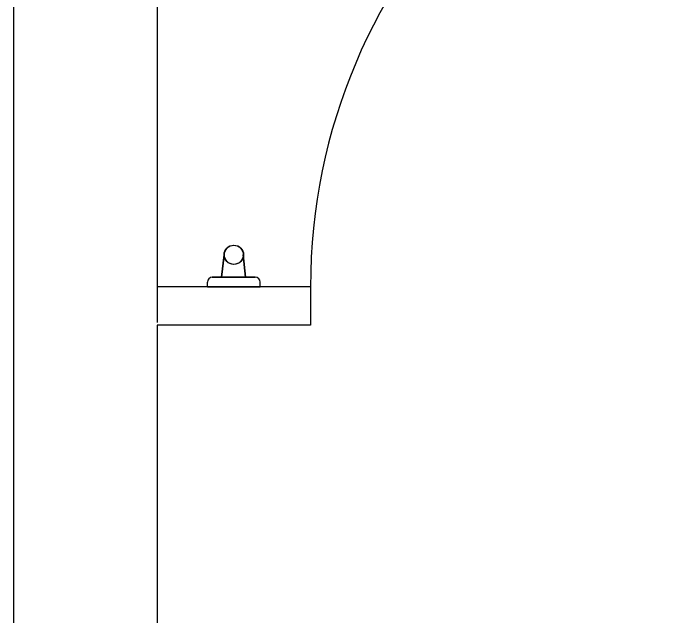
# Model space of a CAD drawing. Header units: inches. Extents: x 542787 to 543192, y 9574025 to 9574373.
# Drawn here: x 543038.771 to 543039.467, y 9574113.5 to 9574114.13 of the extents above; entities that cross this region are included whole.
import ezdxf

# ---------------------------------------------------------------- set-up
doc = ezdxf.new("R2010")
doc.units = ezdxf.units.IN
doc.header["$MEASUREMENT"] = 0
doc.layers.add('I-ARQ', color=8, linetype='Continuous')

msp = doc.modelspace()

# ---------------------------------------------------------------- linework, layer by layer
at = {"layer": 'I-ARQ'}
for p, q in [((543038.77101, 9574115.02951), (543038.77101, 9574110.39201)), ((543038.92101, 9574115.02951), (543038.92101, 9574113.80718)), ((543038.98831, 9574113.85451), (543038.99084, 9574113.87797)), ((543038.98865, 9574113.85451), (543038.99118, 9574113.87797)), ((543039.01336, 9574113.85451), (543039.01084, 9574113.87797)), ((543039.01371, 9574113.85451), (543039.01118, 9574113.87797)), ((543038.97859, 9574113.85451), (543039.02342, 9574113.85451)), ((543039.02342, 9574113.85451), (543038.97859, 9574113.85451)), ((543038.97359, 9574113.84451), (543038.97359, 9574113.84951)), ((543038.97359, 9574113.84451), (543038.97359, 9574113.84951)), ((543039.02842, 9574113.84451), (543039.02842, 9574113.84951)), ((543039.02842, 9574113.84451), (543039.02842, 9574113.84951)), ((543039.08101, 9574113.84451), (543038.92101, 9574113.84451)), ((543038.97359, 9574113.84451), (543039.02842, 9574113.84451)), ((543039.02842, 9574113.84451), (543038.97359, 9574113.84451)), ((543039.08101, 9574113.84451), (543039.08101, 9574113.80451)), ((543038.92101, 9574113.80451), (543038.92101, 9574111.10352)), ((543039.08101, 9574113.80451), (543038.92101, 9574113.80451))]:
    msp.add_line(p, q, dxfattribs=at)
for centre in [(543039.00084, 9574113.87797), (543039.00118, 9574113.87797)]:
    msp.add_circle(centre, 0.01, dxfattribs=at)
for centre, radius, start, end in [((543039.68101, 9574113.84451), 0.6, 90, 180), ((543038.97859, 9574113.84951), 0.005, 90, 180), ((543038.97859, 9574113.84951), 0.005, 90, 180), ((543039.02342, 9574113.84951), 0.005, 0, 90), ((543039.02342, 9574113.84951), 0.005, 0, 90)]:
    msp.add_arc(centre, radius, start, end, dxfattribs=at)

doc.saveas('drawing.dxf')
